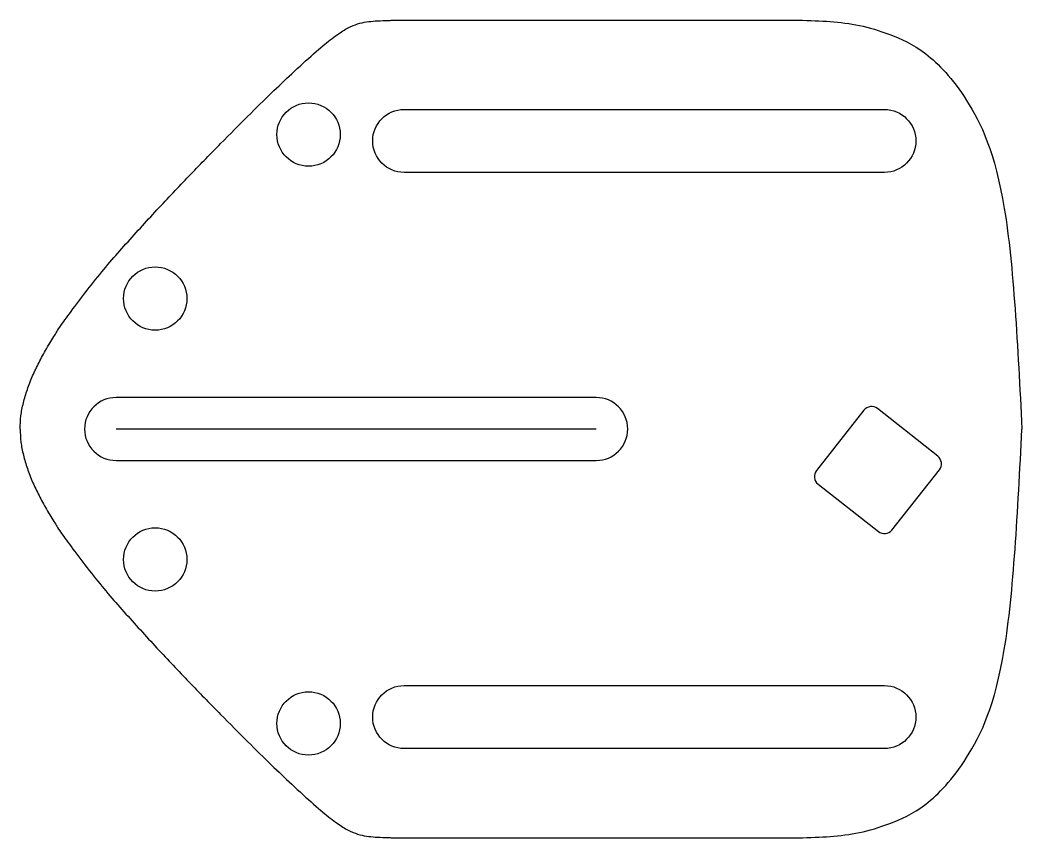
# Model space of a CAD drawing. Header units: inches. Extents: x -1.56 to 1.05, y -12.31 to -10.19.
import ezdxf

# ---------------------------------------------------------------- set-up
doc = ezdxf.new("R2010")
doc.units = ezdxf.units.IN
doc.header["$MEASUREMENT"] = 0

msp = doc.modelspace()

# ---------------------------------------------------------------- linework, layer by layer
msp.add_line((-0.0625, -11.25), (-1.3125, -11.25))
for points in [[(0.6875, -10.582), (-0.5625, -10.582, -1), (-0.5625, -10.418), (0.6875, -10.418, -1)], [(-0.0625, -11.168), (-1.3125, -11.168, 1), (-1.3125, -11.332), (-0.0625, -11.332, 1)], [(0.8267, -11.3209), (0.6696, -11.197, 0.414214), (0.6345, -11.2012), (0.5107, -11.3582, 0.414214), (0.5148, -11.3933), (0.6719, -11.5172, 0.414214), (0.707, -11.513), (0.8308, -11.356, 0.414214)], [(0.6875, -12.082), (-0.5625, -12.082, -1), (-0.5625, -11.918), (0.6875, -11.918, -1)]]:
    msp.add_lwpolyline(points, format="xyb", close=True)
for centre in [(-0.8114, -10.4833), (-1.2106, -10.9103), (-1.2106, -11.5897), (-0.8114, -12.0167)]:
    msp.add_circle(centre, 0.0825)
for points in [[(-1.5625, -11.25), (-1.5625, -11.0756), (-1.2277, -10.685), (-0.7449, -10.2077), (-0.6875, -10.1851), (-0.5256, -10.1851), (-0.3826, -10.1851), (-0.1338, -10.1851), (0.0182, -10.1851), (0.5982, -10.1851), (0.6875, -10.1851), (1.0458, -10.4129), (1.0458, -11.25)], [(-1.5625, -11.25), (-1.5625, -11.4244), (-1.2277, -11.815), (-0.7449, -12.2923), (-0.6875, -12.3149), (-0.5256, -12.3149), (-0.3826, -12.3149), (-0.1338, -12.3149), (0.0182, -12.3149), (0.5982, -12.3149), (0.6875, -12.3149), (1.0458, -12.0871), (1.0458, -11.25)]]:
    msp.add_open_spline(points, degree=4)

doc.saveas('drawing.dxf')
